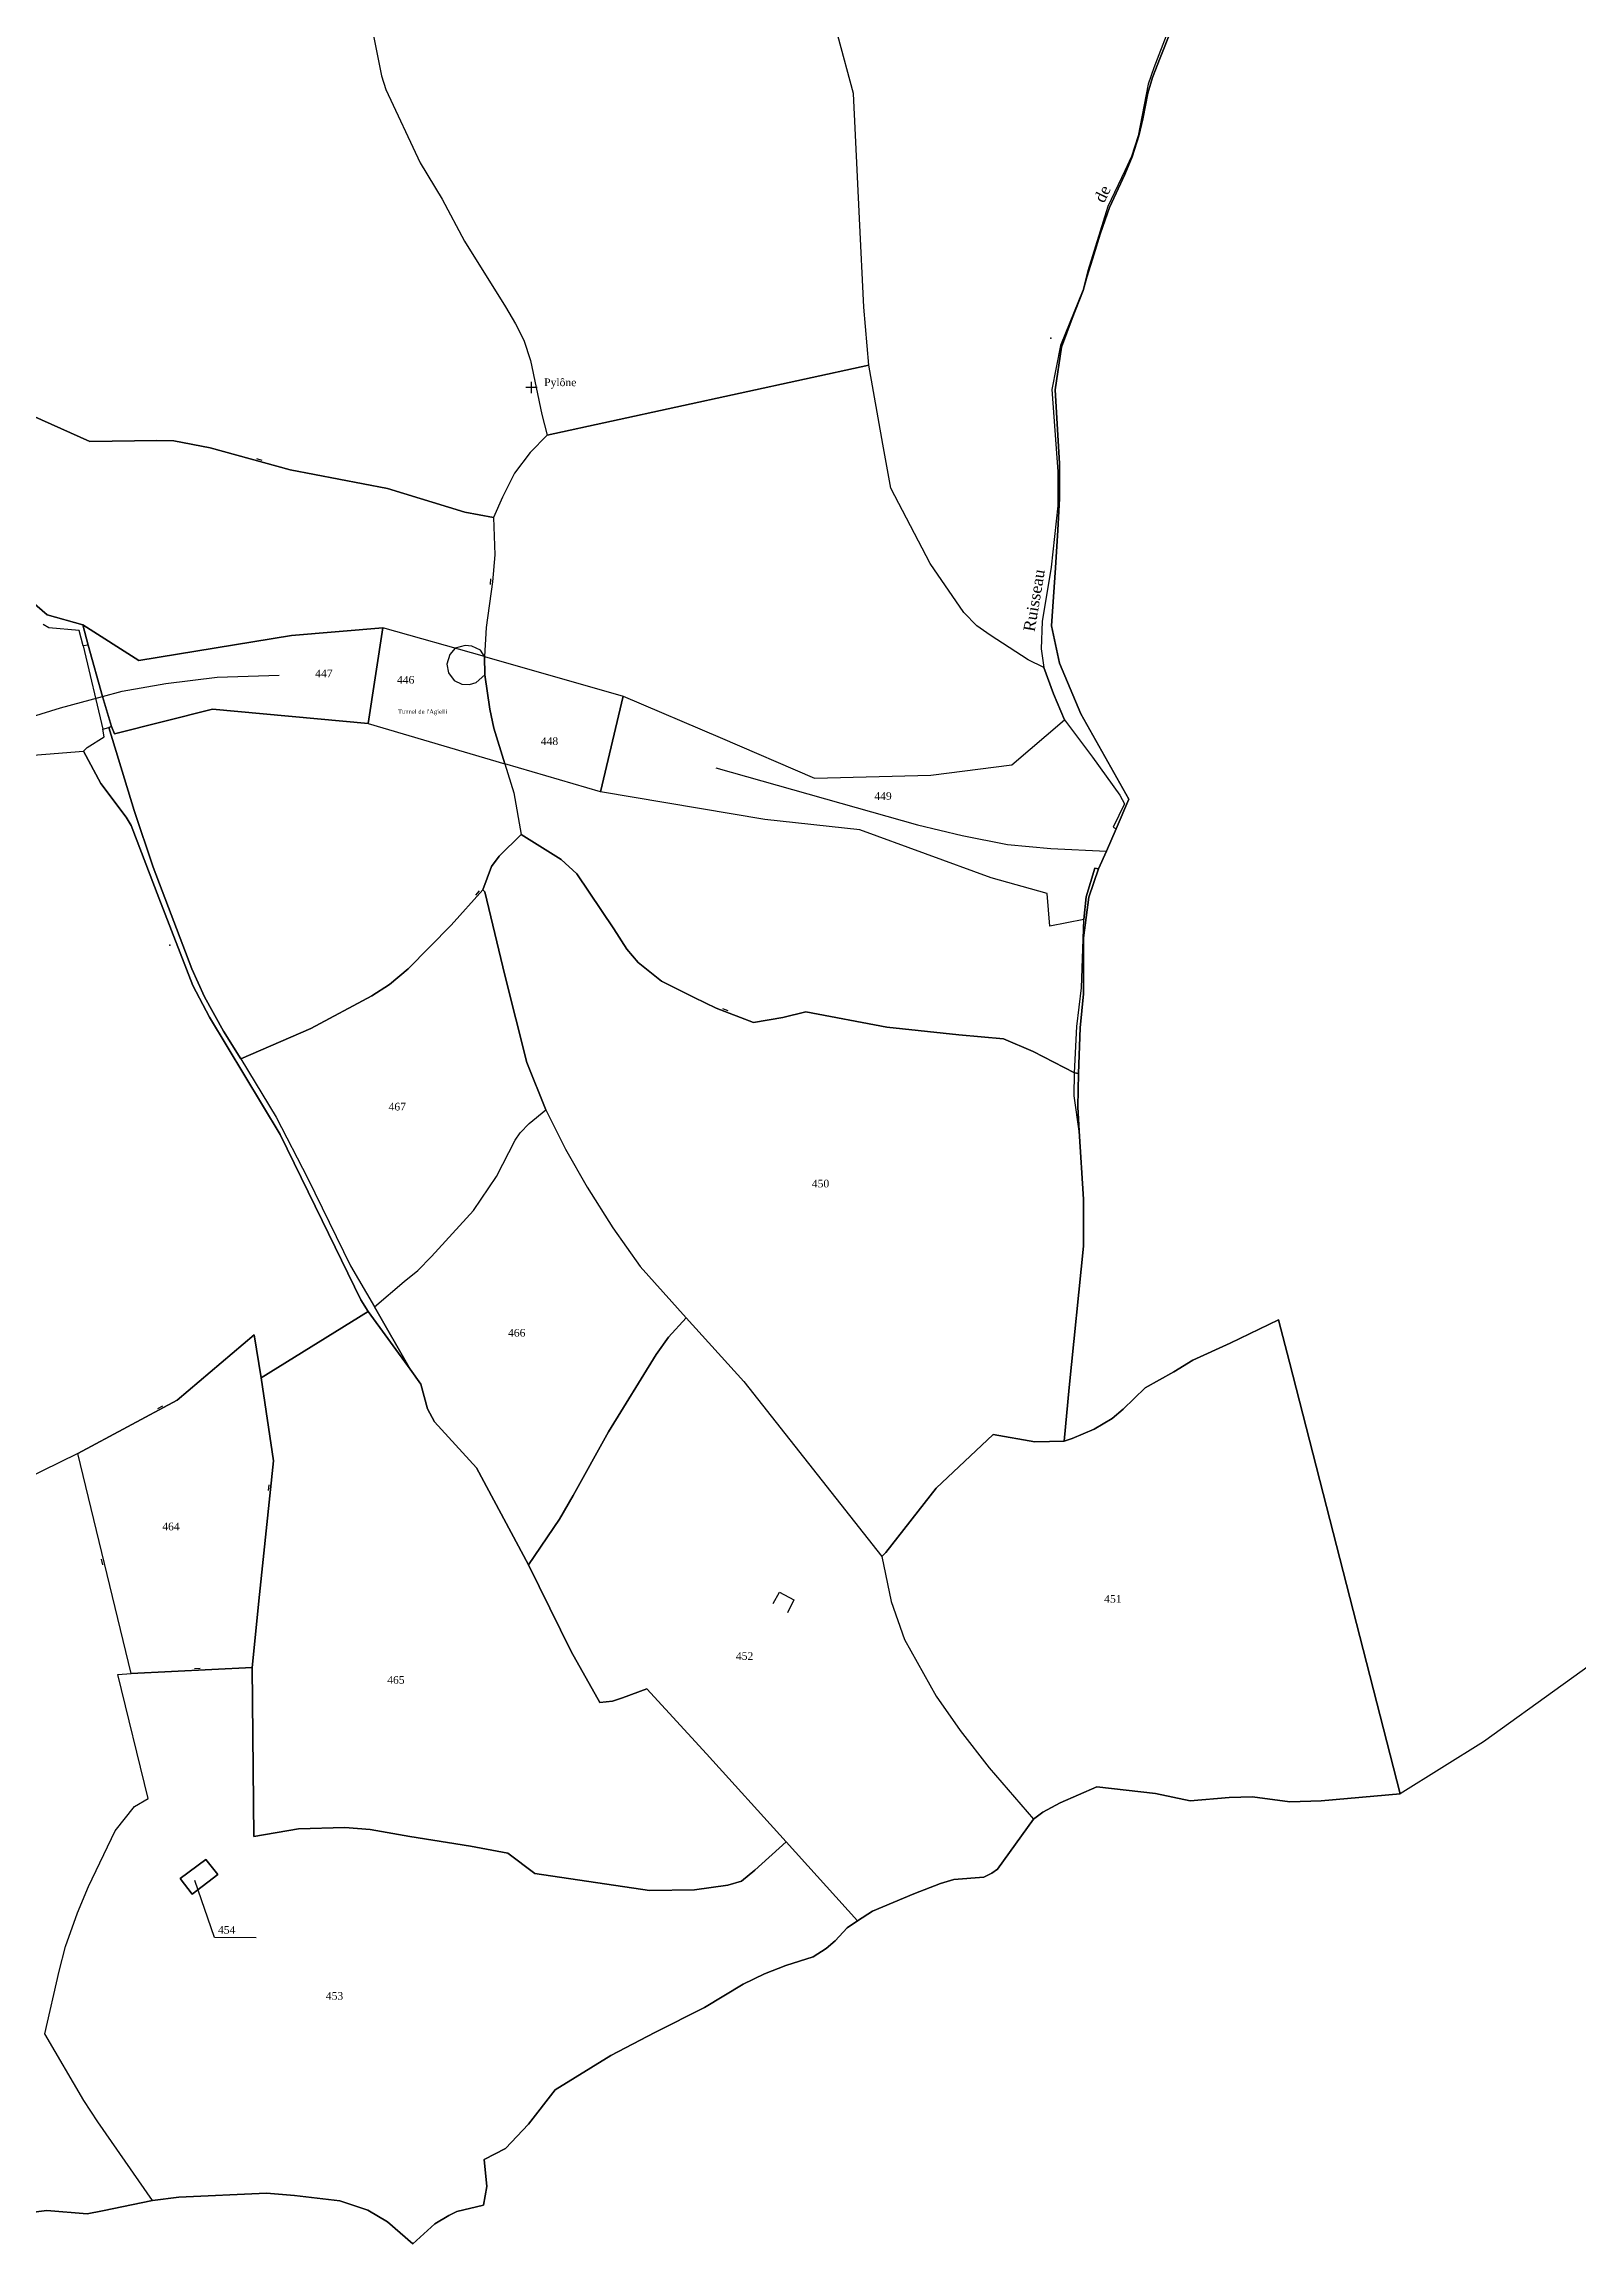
# Model space of a CAD drawing. Extents: x 1208104 to 1212743, y 6150498 to 6153217.
# Drawn here: x 1210263 to 1210663, y 6150627 to 6151201 of the extents above; entities that cross this region are included whole.
import ezdxf

# ---------------------------------------------------------------- set-up
doc = ezdxf.new("R2010")
doc.units = 0
doc.linetypes.add('CONTINU', pattern=[0])
doc.layers.get('0').update_dxf_attribs({"linetype": 'CONTINU'})
for name, color, linetype in [('1FLECHEFL', 7, 'CONTINU'), ('1LIEUDIT', 7, 'CONTINU'), ('1PARCELLE', 7, 'CONTINU'), ('1SECTION', 7, 'CONTINU'), ('1SUBDSECT', 7, 'CONTINU'), ('1TRONFLUV', 7, 'CONTINU'), ('1TROUPARCELLE', 7, 'CONTINU'), ('3BATIDUR', 7, 'CONTINU'), ('3CALVAIRE', 7, 'CONTINU'), ('3CALVAIRETEX', 7, 'CONTINU'), ('3ENSIMMO', 7, 'CONTINU'), ('3FISCLINE', 7, 'CONTINUOUS'), ('3FLECHEPAR', 7, 'CONTINU'), ('3MURNONMI', 7, 'CONTINU'), ('3PARCELLETEX', 7, 'CONTINU'), ('3PONT', 7, 'CONTINU'), ('3SNCF', 7, 'CONTINU'), ('3TRONFLUVTEX', 7, 'CONTINU'), ('3TUNNEL', 7, 'CONTINU')]:
    doc.layers.add(name, color=color, linetype=linetype)
doc.styles.get("Standard").update_dxf_attribs({"font": 'Times New Roman'})

# ---------------------------------------------------------------- blocks, each defined once
blk = doc.blocks.new('MURNOMI')
blk.add_line((-0.75, 0.5), (0.75, 0.5))
blk = doc.blocks.new('FLECHRU1')
blk.add_point((0, 0))
blk = doc.blocks.new('DETATOPO')
for points in [[(-1.5, 0), (1.5, 0)], [(0, -1.5), (0, 1.5)]]:
    blk.add_lwpolyline(points)

msp = doc.modelspace()

# ---------------------------------------------------------------- linework, layer by layer
at = {"layer": '1LIEUDIT'}
for points in [[(1210259.93, 6151055.22), (1210263.9, 6151051.82), (1210273.16, 6151049.22), (1210274.53, 6151043.89), (1210278.32, 6151030.52), (1210280.66, 6151022.67), (1210279.96, 6151022.42), (1210286.52, 6151000.83), (1210291.51, 6150986.03), (1210301.6, 6150959.56), (1210304.91, 6150952.22), (1210309.8, 6150943.31), (1210314.37, 6150936.09), (1210332.59, 6150943.98), (1210348.46, 6150952.49), (1210353.06, 6150955.52), (1210357.98, 6150959.56), (1210369.15, 6150970.93), (1210377.46, 6150980.11), (1210379.69, 6150986.2), (1210381.7, 6150988.91), (1210387.41, 6150994.54), (1210397.81, 6150988.04), (1210401.89, 6150984.34), (1210411.6, 6150970), (1210414.94, 6150964.69), (1210417.94, 6150961.24), (1210424.02, 6150956.38), (1210432.52, 6150952.06), (1210438.27, 6150949.29), (1210447.97, 6150945.58), (1210455.6, 6150946.84), (1210461.64, 6150948.36), (1210482.72, 6150944.4), (1210501.5, 6150942.34), (1210513.18, 6150941.3), (1210520.9, 6150937.99), (1210531.68, 6150932.46), (1210531.68, 6150932.46), (1210532.71, 6150932.25), (1210533.13, 6150944.22), (1210533.95, 6150953.07), (1210533.95, 6150959.72), (1210534.03, 6150967.66), (1210535.42, 6150978.23), (1210537.86, 6150985.62), (1210539.95, 6150990.22), (1210542.47, 6150996.02), (1210545.84, 6151003.73), (1210533.29, 6151026), (1210527.72, 6151039.22), (1210525.61, 6151048.93), (1210526.73, 6151064.02), (1210527.34, 6151073.83), (1210527.74, 6151082.12), (1210527.73, 6151091.28), (1210526.65, 6151110.43), (1210528.29, 6151121.52), (1210531.05, 6151129.01), (1210533.89, 6151136.29), (1210534.9, 6151139.78), (1210536.37, 6151144.45), (1210538.34, 6151150.98), (1210540.73, 6151157.97), (1210544.74, 6151166.55), (1210546.65, 6151171.16), (1210548.43, 6151176.6), (1210549.47, 6151181.09), (1210550.77, 6151187.72), (1210551.99, 6151191.85), (1210553.96, 6151196.96), (1210559.92, 6151211.81)], [(1210250.01, 6150634.28), (1210263.77, 6150635.99), (1210274.26, 6150635.15), (1210278.27, 6150635.91), (1210291.34, 6150638.65), (1210298.18, 6150639.49), (1210321, 6150640.54), (1210328.32, 6150639.89), (1210340.16, 6150638.5), (1210347.44, 6150636.1), (1210352.55, 6150633.05), (1210359.21, 6150627.28), (1210364.89, 6150632.54), (1210368.52, 6150634.74), (1210370.68, 6150635.75), (1210377.6, 6150637.36), (1210378.48, 6150642.25), (1210377.75, 6150649.31), (1210383.31, 6150652.14), (1210389.29, 6150658.51), (1210396.27, 6150667.46), (1210410.78, 6150676.44), (1210422.27, 6150682.35), (1210435.2, 6150688.94), (1210445.28, 6150694.96), (1210450.86, 6150697.64), (1210456.42, 6150699.87), (1210463.52, 6150702.11), (1210466.95, 6150704.31), (1210469.22, 6150706.31), (1210472.43, 6150709.63), (1210475.05, 6150711.52), (1210479.01, 6150714.02), (1210489.74, 6150718.51), (1210496.73, 6150721.24), (1210500.16, 6150722.26), (1210508.04, 6150722.91), (1210510.13, 6150723.87), (1210511.58, 6150724.97), (1210520.92, 6150737.97), (1210523.41, 6150739.84), (1210527.9, 6150742.23), (1210537.48, 6150746.44), (1210552.77, 6150744.63), (1210561.77, 6150742.79), (1210571.92, 6150743.61), (1210578.08, 6150743.83), (1210587.78, 6150742.51), (1210595.92, 6150742.79), (1210616.51, 6150744.59), (1210587.7, 6150857.06), (1210584.83, 6150868.07), (1210572.25, 6150862.05), (1210562.51, 6150857.59), (1210557.58, 6150854.55), (1210550.07, 6150850.37), (1210544.3, 6150844.78), (1210541.46, 6150842.36), (1210536.76, 6150839.58), (1210531.04, 6150837.19), (1210528.95, 6150836.45), (1210530.24, 6150850.46), (1210534.02, 6150887.31), (1210534.01, 6150899.55), (1210532.85, 6150917.28), (1210532.55, 6150923.63), (1210532.71, 6150932.25), (1210531.68, 6150932.46), (1210520.9, 6150937.99), (1210513.18, 6150941.3), (1210501.5, 6150942.34), (1210482.72, 6150944.4), (1210461.64, 6150948.36), (1210455.6, 6150946.84), (1210447.97, 6150945.58), (1210438.27, 6150949.29), (1210432.52, 6150952.06), (1210424.02, 6150956.38), (1210417.94, 6150961.24), (1210414.94, 6150964.69), (1210411.6, 6150970), (1210401.89, 6150984.34), (1210397.81, 6150988.04), (1210387.41, 6150994.54), (1210381.7, 6150988.91), (1210379.69, 6150986.2), (1210377.46, 6150980.11), (1210369.15, 6150970.93), (1210357.98, 6150959.56), (1210353.06, 6150955.52), (1210348.46, 6150952.49), (1210332.59, 6150943.98), (1210314.37, 6150936.09), (1210309.8, 6150943.31), (1210304.91, 6150952.22), (1210301.6, 6150959.56), (1210291.51, 6150986.03), (1210286.52, 6151000.83), (1210279.96, 6151022.42), (1210280.66, 6151022.67), (1210278.32, 6151030.52), (1210274.53, 6151043.89), (1210273.16, 6151049.22), (1210263.9, 6151051.82), (1210259.93, 6151055.22)]]:
    msp.add_lwpolyline(points, dxfattribs=at)
at = {"layer": '1PARCELLE'}
for points in [[(1210559.23, 6151212.23), (1210552.36, 6151194.38), (1210550.88, 6151190.08), (1210548.26, 6151176.64), (1210546.53, 6151171.2), (1210544.77, 6151167.5), (1210540.33, 6151158.22), (1210535.13, 6151141.4), (1210533.82, 6151136.3), (1210527.99, 6151121.95), (1210525.74, 6151110.53), (1210527.27, 6151089.14), (1210527.29, 6151080.19), (1210525.59, 6151064.26), (1210523.22, 6151050.03), (1210522.94, 6151042.95), (1210523.65, 6151038.05), (1210519.57, 6151040.12), (1210509.67, 6151046.51), (1210506.21, 6151048.97), (1210502.81, 6151052.4), (1210494.04, 6151065.17), (1210483.77, 6151084.82), (1210481.66, 6151096.25), (1210478.01, 6151116.89), (1210476.74, 6151131.95), (1210475.58, 6151155.1), (1210474.03, 6151187.65), (1210469.98, 6151202.8)], [(1210348.62, 6151203.98), (1210351.01, 6151192.27), (1210352.13, 6151188.71), (1210361.09, 6151169.57), (1210366.85, 6151160.09), (1210372.65, 6151149.13), (1210383.36, 6151132.03), (1210385.97, 6151127.6), (1210388.08, 6151123.41), (1210389.85, 6151118.06), (1210392.83, 6151104.02), (1210394.23, 6151098.66), (1210389.73, 6151094.11), (1210385.64, 6151088.68), (1210382.56, 6151082.43), (1210380.16, 6151077.21), (1210372.69, 6151078.54), (1210352.61, 6151084.72), (1210327.23, 6151089.59), (1210306.38, 6151095.32), (1210296.91, 6151097.15), (1210292.46, 6151097.27), (1210274.95, 6151096.93), (1210259.82, 6151103.71)], [(1210348.62, 6151203.98), (1210351.01, 6151192.27), (1210352.13, 6151188.71), (1210361.09, 6151169.57), (1210366.85, 6151160.09), (1210372.65, 6151149.13), (1210383.36, 6151132.03), (1210385.97, 6151127.6), (1210388.08, 6151123.41), (1210389.85, 6151118.06), (1210392.83, 6151104.02), (1210394.23, 6151098.66), (1210478.01, 6151116.89), (1210476.74, 6151131.95), (1210475.58, 6151155.1), (1210474.03, 6151187.65), (1210469.98, 6151202.8)], [(1210259.82, 6151103.71), (1210274.95, 6151096.93), (1210292.46, 6151097.27), (1210296.91, 6151097.15), (1210306.38, 6151095.32), (1210327.23, 6151089.59), (1210352.61, 6151084.72), (1210372.69, 6151078.54), (1210380.16, 6151077.21), (1210380.53, 6151067.41), (1210379.95, 6151060.44), (1210378.33, 6151048.5), (1210377.88, 6151040.91), (1210377.93, 6151036.2), (1210379.21, 6151027.23), (1210380.32, 6151022.23), (1210383.17, 6151012.99), (1210385.51, 6151005.4), (1210387.41, 6150994.54), (1210381.7, 6150988.91), (1210379.69, 6150986.2), (1210377.46, 6150980.11), (1210369.15, 6150970.93), (1210357.98, 6150959.56), (1210353.06, 6150955.52), (1210348.46, 6150952.49), (1210332.59, 6150943.98), (1210314.37, 6150936.09), (1210309.8, 6150943.31), (1210304.91, 6150952.22), (1210301.6, 6150959.56), (1210291.51, 6150986.03), (1210286.52, 6151000.83), (1210279.96, 6151022.42), (1210280.66, 6151022.67), (1210281.44, 6151020.82), (1210306.95, 6151027.18), (1210347.57, 6151023.45), (1210351.39, 6151048.43), (1210327.55, 6151046.39), (1210287.71, 6151039.93), (1210273.16, 6151049.22), (1210263.9, 6151051.82), (1210259.93, 6151055.22)], [(1210245.99, 6151014.09), (1210273.32, 6151016.24), (1210274.29, 6151017.22), (1210278.7, 6151020.02), (1210278.38, 6151022.05), (1210279.96, 6151022.42), (1210280.66, 6151022.67), (1210278.32, 6151030.52), (1210274.53, 6151043.89), (1210273.23, 6151043.69), (1210272.16, 6151047.7), (1210264.33, 6151048.4), (1210262.8, 6151049.26)], [(1210245.99, 6151014.09), (1210273.32, 6151016.24), (1210277.86, 6151007.84), (1210284.42, 6150999.11), (1210285.72, 6150996.88), (1210292.98, 6150978.05), (1210301.83, 6150955.23), (1210306.18, 6150946.94), (1210324.6, 6150916.4), (1210335.54, 6150894.01), (1210345.6, 6150873.29), (1210347.52, 6150870.31), (1210319.64, 6150852.95), (1210317.8, 6150864.18), (1210297.77, 6150847.15), (1210271.83, 6150833.29), (1210248.23, 6150821.7)], [(1210250.01, 6150634.28), (1210263.77, 6150635.99), (1210274.26, 6150635.15), (1210278.27, 6150635.91), (1210291.34, 6150638.65), (1210277.05, 6150659.14), (1210273.4, 6150664.66), (1210263.26, 6150682.05), (1210266.96, 6150698.37), (1210268.6, 6150704.79), (1210271.77, 6150713.6), (1210274.64, 6150720.43), (1210281.58, 6150734.9), (1210286.6, 6150741.28), (1210290.15, 6150743.4), (1210282.27, 6150775.69), (1210285.76, 6150775.94), (1210271.83, 6150833.29), (1210271.83, 6150833.29), (1210248.23, 6150821.7)]]:
    msp.add_lwpolyline(points, dxfattribs=at)
for points in [[(1210394.23, 6151098.66), (1210389.73, 6151094.11), (1210385.64, 6151088.68), (1210382.56, 6151082.43), (1210380.16, 6151077.21), (1210380.53, 6151067.41), (1210379.95, 6151060.44), (1210378.33, 6151048.5), (1210377.88, 6151040.91), (1210377.93, 6151036.2), (1210379.21, 6151027.23), (1210380.32, 6151022.23), (1210383.17, 6151012.99), (1210385.51, 6151005.4), (1210387.41, 6150994.54), (1210397.81, 6150988.04), (1210401.89, 6150984.34), (1210411.6, 6150970), (1210414.94, 6150964.69), (1210417.94, 6150961.24), (1210424.02, 6150956.38), (1210432.52, 6150952.06), (1210438.27, 6150949.29), (1210447.97, 6150945.58), (1210455.6, 6150946.84), (1210461.64, 6150948.36), (1210482.72, 6150944.4), (1210501.5, 6150942.34), (1210513.18, 6150941.3), (1210520.9, 6150937.99), (1210531.68, 6150932.46), (1210532.25, 6150944.53), (1210533.46, 6150954.65), (1210534.04, 6150972.44), (1210525.22, 6150970.71), (1210524.53, 6150979.22), (1210509.95, 6150983.29), (1210475.71, 6150995.82), (1210450.92, 6150998.5), (1210408.05, 6151005.68), (1210414.03, 6151030.64), (1210439.25, 6151019.87), (1210463.86, 6151009.22), (1210494.23, 6151010.06), (1210515.3, 6151012.68), (1210529.04, 6151024.41), (1210526.14, 6151031.22), (1210523.65, 6151038.05), (1210519.57, 6151040.12), (1210509.67, 6151046.51), (1210506.21, 6151048.97), (1210502.81, 6151052.4), (1210494.04, 6151065.17), (1210483.77, 6151084.82), (1210481.66, 6151096.25), (1210478.01, 6151116.89), (1210394.23, 6151098.66)], [(1210280.66, 6151022.67), (1210278.32, 6151030.52), (1210274.53, 6151043.89), (1210273.16, 6151049.22), (1210287.71, 6151039.93), (1210327.55, 6151046.39), (1210351.39, 6151048.43), (1210347.57, 6151023.45), (1210306.95, 6151027.18), (1210281.44, 6151020.82), (1210280.66, 6151022.67)], [(1210534.04, 6150972.44), (1210525.22, 6150970.71), (1210524.53, 6150979.22), (1210509.95, 6150983.29), (1210475.71, 6150995.82), (1210450.92, 6150998.5), (1210408.05, 6151005.68), (1210414.03, 6151030.64), (1210439.25, 6151019.87), (1210463.86, 6151009.22), (1210494.23, 6151010.06), (1210515.3, 6151012.68), (1210529.04, 6151024.41), (1210536.32, 6151014.75), (1210543.48, 6151004.77), (1210544.67, 6151002.56), (1210541.7, 6150996.46), (1210542.47, 6150996.02), (1210539.95, 6150990.22), (1210537.86, 6150985.62), (1210536.97, 6150985.77), (1210534.67, 6150978.35), (1210534.04, 6150972.44)], [(1210481.42, 6150806.43), (1210482.46, 6150807.46), (1210495.56, 6150824.21), (1210510.45, 6150838.18), (1210521.33, 6150836.3), (1210528.95, 6150836.45), (1210530.24, 6150850.46), (1210534.02, 6150887.31), (1210534.01, 6150899.55), (1210532.85, 6150917.28), (1210531.54, 6150926.48), (1210531.68, 6150932.46), (1210520.9, 6150937.99), (1210513.18, 6150941.3), (1210501.5, 6150942.34), (1210482.72, 6150944.4), (1210461.64, 6150948.36), (1210455.6, 6150946.84), (1210447.97, 6150945.58), (1210438.27, 6150949.29), (1210432.52, 6150952.06), (1210424.02, 6150956.38), (1210417.94, 6150961.24), (1210414.94, 6150964.69), (1210411.6, 6150970), (1210401.89, 6150984.34), (1210397.81, 6150988.04), (1210387.41, 6150994.54), (1210381.7, 6150988.91), (1210379.69, 6150986.2), (1210377.46, 6150980.11), (1210377.97, 6150979.65), (1210383.19, 6150957.92), (1210388.91, 6150935.15), (1210393.83, 6150922.79), (1210398.98, 6150912.59), (1210404.58, 6150902.67), (1210411.34, 6150892.03), (1210418.43, 6150882.02), (1210430.4, 6150868.63), (1210445.48, 6150851.99), (1210481.42, 6150806.43)], [(1210314.37, 6150936.09), (1210323.56, 6150920.93), (1210331.79, 6150904.91), (1210342.91, 6150882.13), (1210349.19, 6150871.46), (1210356.92, 6150878.1), (1210360.44, 6150880.92), (1210364.04, 6150884.59), (1210375.03, 6150896.55), (1210380.97, 6150905.41), (1210385.82, 6150914.89), (1210387.13, 6150916.82), (1210389.54, 6150919.27), (1210393.83, 6150922.79), (1210388.91, 6150935.15), (1210383.19, 6150957.92), (1210377.97, 6150979.65), (1210377.46, 6150980.11), (1210369.15, 6150970.93), (1210357.98, 6150959.56), (1210353.06, 6150955.52), (1210348.46, 6150952.49), (1210332.59, 6150943.98), (1210314.37, 6150936.09)], [(1210349.19, 6150871.46), (1210356.92, 6150878.1), (1210360.44, 6150880.92), (1210364.04, 6150884.59), (1210375.03, 6150896.55), (1210380.97, 6150905.41), (1210385.82, 6150914.89), (1210387.13, 6150916.82), (1210389.54, 6150919.27), (1210393.83, 6150922.79), (1210398.98, 6150912.59), (1210404.58, 6150902.67), (1210411.34, 6150892.03), (1210418.43, 6150882.02), (1210430.4, 6150868.63), (1210425.86, 6150863.59), (1210422.61, 6150859.03), (1210410.15, 6150838.93), (1210401.01, 6150822.34), (1210397.39, 6150816.12), (1210389.29, 6150804.29), (1210375.76, 6150829.55), (1210364.86, 6150841.52), (1210363.03, 6150844.91), (1210361.3, 6150851.37), (1210358.5, 6150855.22), (1210349.19, 6150871.46)], [(1210319.64, 6150852.95), (1210347.52, 6150870.31), (1210358.5, 6150855.22), (1210361.3, 6150851.37), (1210363.03, 6150844.91), (1210364.86, 6150841.52), (1210375.76, 6150829.55), (1210389.29, 6150804.29), (1210400.48, 6150781.7), (1210407.94, 6150768.34), (1210411.23, 6150768.76), (1210413.81, 6150769.56), (1210420.2, 6150771.98), (1210435.72, 6150754.99), (1210456.49, 6150732.06), (1210448.28, 6150724.65), (1210444.84, 6150721.79), (1210441.25, 6150720.79), (1210432.62, 6150719.56), (1210420.87, 6150719.38), (1210390.98, 6150723.79), (1210383.98, 6150729.13), (1210374.21, 6150730.93), (1210358.35, 6150733.46), (1210348.02, 6150735.3), (1210341.41, 6150735.8), (1210329.41, 6150735.43), (1210317.7, 6150733.49), (1210317.29, 6150777.54), (1210319.24, 6150796.51), (1210322.86, 6150831.39), (1210319.64, 6150852.95)], [(1210481.42, 6150806.43), (1210483.87, 6150794.72), (1210487.36, 6150784.81), (1210495.6, 6150770.06), (1210501.86, 6150761.09), (1210509.37, 6150751.38), (1210520.92, 6150737.97), (1210511.58, 6150724.97), (1210510.13, 6150723.87), (1210508.04, 6150722.91), (1210500.16, 6150722.26), (1210496.73, 6150721.24), (1210489.74, 6150718.51), (1210479.01, 6150714.02), (1210475.05, 6150711.52), (1210456.49, 6150732.06), (1210435.72, 6150754.99), (1210420.2, 6150771.98), (1210413.81, 6150769.56), (1210411.23, 6150768.76), (1210407.94, 6150768.34), (1210400.48, 6150781.7), (1210389.29, 6150804.29), (1210397.39, 6150816.12), (1210401.01, 6150822.34), (1210410.15, 6150838.93), (1210422.61, 6150859.03), (1210425.86, 6150863.59), (1210430.4, 6150868.63), (1210445.48, 6150851.99), (1210481.42, 6150806.43)], [(1210481.42, 6150806.43), (1210483.87, 6150794.72), (1210487.36, 6150784.81), (1210495.6, 6150770.06), (1210501.86, 6150761.09), (1210509.37, 6150751.38), (1210520.92, 6150737.97), (1210523.41, 6150739.84), (1210527.9, 6150742.23), (1210537.48, 6150746.44), (1210552.77, 6150744.63), (1210561.77, 6150742.79), (1210571.92, 6150743.61), (1210578.08, 6150743.83), (1210587.78, 6150742.51), (1210595.92, 6150742.79), (1210616.51, 6150744.59), (1210587.7, 6150857.06), (1210584.83, 6150868.07), (1210572.25, 6150862.05), (1210562.51, 6150857.59), (1210557.58, 6150854.55), (1210550.07, 6150850.37), (1210544.3, 6150844.78), (1210541.46, 6150842.36), (1210536.76, 6150839.58), (1210531.04, 6150837.19), (1210528.95, 6150836.45), (1210521.33, 6150836.3), (1210510.45, 6150838.18), (1210495.56, 6150824.21), (1210482.46, 6150807.46), (1210481.42, 6150806.43)], [(1210271.83, 6150833.29), (1210297.77, 6150847.15), (1210317.8, 6150864.18), (1210319.64, 6150852.95), (1210322.86, 6150831.39), (1210319.24, 6150796.51), (1210317.29, 6150777.54), (1210285.76, 6150775.94), (1210271.83, 6150833.29)], [(1210352.55, 6150633.05), (1210347.44, 6150636.1), (1210340.16, 6150638.5), (1210328.32, 6150639.89), (1210321, 6150640.54), (1210298.18, 6150639.49), (1210291.34, 6150638.65), (1210277.05, 6150659.14), (1210273.4, 6150664.66), (1210263.26, 6150682.05), (1210266.96, 6150698.37), (1210268.6, 6150704.79), (1210271.77, 6150713.6), (1210274.64, 6150720.43), (1210281.58, 6150734.9), (1210286.6, 6150741.28), (1210290.15, 6150743.4), (1210282.27, 6150775.69), (1210285.76, 6150775.94), (1210317.29, 6150777.54), (1210317.7, 6150733.49), (1210329.41, 6150735.43), (1210341.41, 6150735.8), (1210348.02, 6150735.3), (1210358.35, 6150733.46), (1210374.21, 6150730.93), (1210383.98, 6150729.13), (1210390.98, 6150723.79), (1210420.87, 6150719.38), (1210432.62, 6150719.56), (1210441.25, 6150720.79), (1210444.84, 6150721.79), (1210448.28, 6150724.65), (1210456.49, 6150732.06), (1210475.05, 6150711.52), (1210472.43, 6150709.63), (1210469.22, 6150706.31), (1210466.95, 6150704.31), (1210463.52, 6150702.11), (1210456.42, 6150699.87), (1210450.86, 6150697.64), (1210445.28, 6150694.96), (1210435.2, 6150688.94), (1210422.27, 6150682.35), (1210410.78, 6150676.44), (1210396.27, 6150667.46), (1210389.29, 6150658.51), (1210383.31, 6150652.14), (1210377.75, 6150649.31), (1210378.48, 6150642.25), (1210377.6, 6150637.36), (1210370.68, 6150635.75), (1210368.52, 6150634.74), (1210364.89, 6150632.54), (1210359.21, 6150627.28), (1210352.55, 6150633.05)], [(1210298.5, 6150722.48), (1210301.67, 6150718.43), (1210308.34, 6150723.59), (1210305.23, 6150727.48), (1210298.5, 6150722.48)]]:
    msp.add_lwpolyline(points, close=True, dxfattribs=at)
at = {"layer": '1SECTION'}
msp.add_lwpolyline([(1210679.83, 6150788.04), (1210638.26, 6150758.12), (1210616.51, 6150744.59), (1210595.92, 6150742.79), (1210587.78, 6150742.51), (1210578.08, 6150743.83), (1210571.92, 6150743.61), (1210561.77, 6150742.79), (1210552.77, 6150744.63), (1210537.48, 6150746.44), (1210527.9, 6150742.23), (1210523.41, 6150739.84), (1210520.92, 6150737.97), (1210511.58, 6150724.97), (1210510.13, 6150723.87), (1210508.04, 6150722.91), (1210500.16, 6150722.26), (1210496.73, 6150721.24), (1210489.74, 6150718.51), (1210479.01, 6150714.02), (1210475.05, 6150711.52), (1210472.43, 6150709.63), (1210469.22, 6150706.31), (1210466.95, 6150704.31), (1210463.52, 6150702.11), (1210456.42, 6150699.87), (1210450.86, 6150697.64), (1210445.28, 6150694.96), (1210435.2, 6150688.94), (1210422.27, 6150682.35), (1210410.78, 6150676.44), (1210396.27, 6150667.46), (1210389.29, 6150658.51), (1210383.31, 6150652.14), (1210377.75, 6150649.31), (1210378.48, 6150642.25), (1210377.6, 6150637.36), (1210370.68, 6150635.75), (1210368.52, 6150634.74), (1210364.89, 6150632.54), (1210359.21, 6150627.28), (1210352.55, 6150633.05), (1210347.44, 6150636.1), (1210340.16, 6150638.5), (1210328.32, 6150639.89), (1210321, 6150640.54), (1210298.18, 6150639.49), (1210291.34, 6150638.65), (1210278.27, 6150635.91), (1210274.26, 6150635.15), (1210263.77, 6150635.99), (1210250.01, 6150634.28)], dxfattribs=at)
at = {"layer": '1SUBDSECT'}
msp.add_lwpolyline([(1210559.92, 6151211.81), (1210553.96, 6151196.96), (1210551.99, 6151191.85), (1210550.77, 6151187.72), (1210549.47, 6151181.09), (1210548.43, 6151176.6), (1210546.65, 6151171.16), (1210544.74, 6151166.55), (1210540.73, 6151157.97), (1210538.34, 6151150.98), (1210536.37, 6151144.45), (1210534.9, 6151139.78), (1210533.89, 6151136.29), (1210531.05, 6151129.01), (1210528.29, 6151121.52), (1210526.65, 6151110.43), (1210527.73, 6151091.28), (1210527.74, 6151082.12), (1210527.34, 6151073.83), (1210526.73, 6151064.02), (1210525.61, 6151048.93), (1210527.72, 6151039.22), (1210533.29, 6151026), (1210545.84, 6151003.73), (1210542.47, 6150996.02), (1210539.95, 6150990.22), (1210537.86, 6150985.62), (1210535.42, 6150978.23), (1210534.03, 6150967.66), (1210533.95, 6150959.72), (1210533.95, 6150953.07), (1210533.13, 6150944.22), (1210532.71, 6150932.25), (1210532.55, 6150923.63), (1210532.85, 6150917.28), (1210534.01, 6150899.55), (1210534.02, 6150887.31), (1210530.24, 6150850.46), (1210528.95, 6150836.45), (1210531.04, 6150837.19), (1210536.76, 6150839.58), (1210541.46, 6150842.36), (1210544.3, 6150844.78), (1210550.07, 6150850.37), (1210557.58, 6150854.55), (1210562.51, 6150857.59), (1210572.25, 6150862.05), (1210584.83, 6150868.07), (1210587.7, 6150857.06), (1210616.51, 6150744.59), (1210595.92, 6150742.79), (1210587.78, 6150742.51), (1210578.08, 6150743.83), (1210571.92, 6150743.61), (1210561.77, 6150742.79), (1210552.77, 6150744.63), (1210537.48, 6150746.44), (1210527.9, 6150742.23), (1210523.41, 6150739.84), (1210520.92, 6150737.97), (1210511.58, 6150724.97), (1210510.13, 6150723.87), (1210508.04, 6150722.91), (1210500.16, 6150722.26), (1210496.73, 6150721.24), (1210489.74, 6150718.51), (1210479.01, 6150714.02), (1210475.05, 6150711.52), (1210472.43, 6150709.63), (1210469.22, 6150706.31), (1210466.95, 6150704.31), (1210463.52, 6150702.11), (1210456.42, 6150699.87), (1210450.86, 6150697.64), (1210445.28, 6150694.96), (1210435.2, 6150688.94), (1210422.27, 6150682.35), (1210410.78, 6150676.44), (1210396.27, 6150667.46), (1210389.29, 6150658.51), (1210383.31, 6150652.14), (1210377.75, 6150649.31), (1210378.48, 6150642.25), (1210377.6, 6150637.36), (1210370.68, 6150635.75), (1210368.52, 6150634.74), (1210364.89, 6150632.54), (1210359.21, 6150627.28), (1210352.55, 6150633.05), (1210347.44, 6150636.1), (1210340.16, 6150638.5), (1210328.32, 6150639.89), (1210321, 6150640.54), (1210298.18, 6150639.49), (1210291.34, 6150638.65), (1210278.27, 6150635.91), (1210274.26, 6150635.15), (1210263.77, 6150635.99), (1210250.01, 6150634.28)], dxfattribs=at)
at = {"layer": '1TRONFLUV'}
for points in [[(1210559.23, 6151212.23), (1210552.36, 6151194.38), (1210550.88, 6151190.08), (1210548.26, 6151176.64), (1210546.53, 6151171.2), (1210544.77, 6151167.5), (1210540.33, 6151158.22), (1210535.13, 6151141.4), (1210533.82, 6151136.3), (1210527.99, 6151121.95), (1210525.74, 6151110.53), (1210527.27, 6151089.14), (1210527.29, 6151080.19), (1210525.59, 6151064.26), (1210523.22, 6151050.03), (1210522.94, 6151042.95), (1210523.65, 6151038.05), (1210523.65, 6151038.05), (1210526.14, 6151031.22), (1210529.04, 6151024.41), (1210536.32, 6151014.75), (1210543.48, 6151004.77), (1210544.67, 6151002.56), (1210541.7, 6150996.46), (1210542.47, 6150996.02), (1210545.84, 6151003.73), (1210533.29, 6151026), (1210527.72, 6151039.22), (1210525.61, 6151048.93), (1210526.73, 6151064.02), (1210527.34, 6151073.83), (1210527.74, 6151082.12), (1210527.73, 6151091.28), (1210526.65, 6151110.43), (1210528.29, 6151121.52), (1210531.05, 6151129.01), (1210533.89, 6151136.29), (1210534.9, 6151139.78), (1210536.37, 6151144.45), (1210538.34, 6151150.98), (1210540.73, 6151157.97), (1210544.74, 6151166.55), (1210546.65, 6151171.16), (1210548.43, 6151176.6), (1210549.47, 6151181.09), (1210550.77, 6151187.72), (1210551.99, 6151191.85), (1210553.96, 6151196.96), (1210559.92, 6151211.81)], [(1210259.93, 6151055.22), (1210263.9, 6151051.82), (1210273.16, 6151049.22), (1210274.53, 6151043.89), (1210273.23, 6151043.69), (1210273.23, 6151043.69), (1210272.16, 6151047.7), (1210264.33, 6151048.4), (1210262.8, 6151049.26)]]:
    msp.add_lwpolyline(points, dxfattribs=at)
for points in [[(1210278.38, 6151022.05), (1210279.96, 6151022.42), (1210286.52, 6151000.83), (1210291.51, 6150986.03), (1210301.6, 6150959.56), (1210304.91, 6150952.22), (1210309.8, 6150943.31), (1210314.37, 6150936.09), (1210323.56, 6150920.93), (1210331.79, 6150904.91), (1210342.91, 6150882.13), (1210349.19, 6150871.46), (1210358.5, 6150855.22), (1210347.52, 6150870.31), (1210345.6, 6150873.29), (1210335.54, 6150894.01), (1210324.6, 6150916.4), (1210306.18, 6150946.94), (1210301.83, 6150955.23), (1210292.98, 6150978.05), (1210285.72, 6150996.88), (1210284.42, 6150999.11), (1210277.86, 6151007.84), (1210273.32, 6151016.24), (1210274.29, 6151017.22), (1210278.7, 6151020.02), (1210278.38, 6151022.05)], [(1210531.68, 6150932.46), (1210532.25, 6150944.53), (1210533.46, 6150954.65), (1210534.04, 6150972.44), (1210534.67, 6150978.35), (1210536.97, 6150985.77), (1210537.86, 6150985.62), (1210535.42, 6150978.23), (1210534.03, 6150967.66), (1210533.95, 6150959.72), (1210533.95, 6150953.07), (1210533.13, 6150944.22), (1210532.71, 6150932.25), (1210532.55, 6150923.63), (1210532.85, 6150917.28), (1210531.54, 6150926.48), (1210531.68, 6150932.46)]]:
    msp.add_lwpolyline(points, close=True, dxfattribs=at)
at = {"layer": '1TROUPARCELLE'}
msp.add_lwpolyline([(1210298.5, 6150722.48), (1210305.23, 6150727.48), (1210308.34, 6150723.59), (1210301.67, 6150718.43), (1210298.5, 6150722.48)], close=True, dxfattribs=at)
at = {"layer": '3BATIDUR'}
msp.add_lwpolyline([(1210301.67, 6150718.43), (1210298.5, 6150722.48), (1210305.23, 6150727.48), (1210308.34, 6150723.59), (1210301.67, 6150718.43)], close=True, dxfattribs=at)
at = {"layer": '3FISCLINE'}
for points in [[(1210377.88, 6151040.91), (1210376.77, 6151042.59), (1210374.55, 6151043.67), (1210372.81, 6151043.8), (1210370.24, 6151043.08), (1210368.81, 6151041.46), (1210368.05, 6151038.98), (1210368.45, 6151036.66), (1210369.96, 6151034.67), (1210371.95, 6151033.76), (1210373.98, 6151033.69), (1210375.71, 6151034.18), (1210377.93, 6151036.2)], [(1210453.13, 6150794.18), (1210454.72, 6150797.17), (1210458.49, 6150795.1), (1210456.82, 6150791.72)]]:
    msp.add_lwpolyline(points, dxfattribs=at)
at = {"layer": '3FLECHEPAR'}
msp.add_lwpolyline([(1210318.38, 6150707.1), (1210307.46, 6150707.12), (1210302.34, 6150721.97)], dxfattribs=at)
at = {"layer": '3PONT'}
msp.add_lwpolyline([(1210278.38, 6151022.05), (1210279.96, 6151022.42), (1210280.66, 6151022.67), (1210278.32, 6151030.52), (1210274.53, 6151043.89), (1210273.23, 6151043.69), (1210278.38, 6151022.05)], close=True, dxfattribs=at)
at = {"layer": '3SNCF'}
for points in [[(1210248.19, 6151021.68), (1210267.3, 6151027.58), (1210278.32, 6151030.52), (1210283.42, 6151031.91), (1210294.75, 6151033.92), (1210308.2, 6151035.57), (1210324.36, 6151036.11)], [(1210438.13, 6151011.92), (1210490.73, 6150997.12), (1210502.4, 6150994.32), (1210514.17, 6150991.97), (1210525.52, 6150990.93), (1210539.95, 6150990.22)]]:
    msp.add_lwpolyline(points, dxfattribs=at)
at = {"layer": '3TUNNEL'}
for points in [[(1210383.17, 6151012.99), (1210380.32, 6151022.23), (1210379.21, 6151027.23), (1210377.93, 6151036.2), (1210377.88, 6151040.91), (1210351.39, 6151048.43), (1210347.57, 6151023.45), (1210383.17, 6151012.99)], [(1210383.17, 6151012.99), (1210380.32, 6151022.23), (1210379.21, 6151027.23), (1210377.93, 6151036.2), (1210377.88, 6151040.91), (1210414.03, 6151030.64), (1210408.05, 6151005.68), (1210383.17, 6151012.99)]]:
    msp.add_lwpolyline(points, close=True, dxfattribs=at)

# ---------------------------------------------------------------- block references
at = {"layer": '1FLECHEFL'}
for p, rotation in [((1210525.44, 6151123.94), 71.8), ((1210295.86, 6150965.74), 110.6)]:
    msp.add_blockref('FLECHRU1', p, dxfattribs=dict(at, rotation=rotation))
at = {"layer": '3CALVAIRE', "rotation": 90}
msp.add_blockref('DETATOPO', (1210390.09, 6151111.06), dxfattribs=at)
at = {"layer": '3MURNONMI'}
for p, rotation in [((1210319, 6151091.85), 344.7), ((1210379.95, 6151060.44), 85.4), ((1210376.44, 6150978.98), 48), ((1210440.39, 6150948.49), 339.2), ((1210293.57, 6150844.9), 28.2), ((1210322.12, 6150824.29), 84.1), ((1210278.68, 6150805.12), 103.8), ((1210303.04, 6150776.81), 3)]:
    msp.add_blockref('MURNOMI', p, dxfattribs=dict(at, rotation=rotation))

# ---------------------------------------------------------------- texts
at = {"layer": '3CALVAIRETEX'}
msp.add_text('Pylône', height=2, dxfattribs=at).set_placement((1210393.41, 6151111.39))
at = {"layer": '3ENSIMMO'}
msp.add_text("Tunnel de l'Agielli", height=1.125, dxfattribs=at).set_placement((1210355.31, 6151026.02))
at = {"layer": '3PARCELLETEX'}
for s, p in [('447', (1210333.72, 6151035.53)), ('446', (1210355.04, 6151033.87)), ('448', (1210392.53, 6151017.9)), ('449', (1210479.47, 6151003.59)), ('467', (1210352.85, 6150922.65)), ('450', (1210463.18, 6150902.61)), ('466', (1210383.99, 6150863.72)), ('464', (1210293.87, 6150813.25)), ('451', (1210539.39, 6150794.39)), ('452', (1210443.39, 6150779.49)), ('465', (1210352.5, 6150773.26)), ('454', (1210308.38, 6150708.12)), ('453', (1210336.5, 6150690.93))]:
    msp.add_text(s, height=2, dxfattribs=at).set_placement(p)
at = {"layer": '3TRONFLUVTEX'}
for s, rotation, p in [('de', 64.4, (1210539.35, 6151158.93)), ('Ruisseau', 80.5, (1210521.24, 6151047.25))]:
    msp.add_text(s, height=3, rotation=rotation, dxfattribs=at).set_placement(p)

doc.saveas('drawing.dxf')
